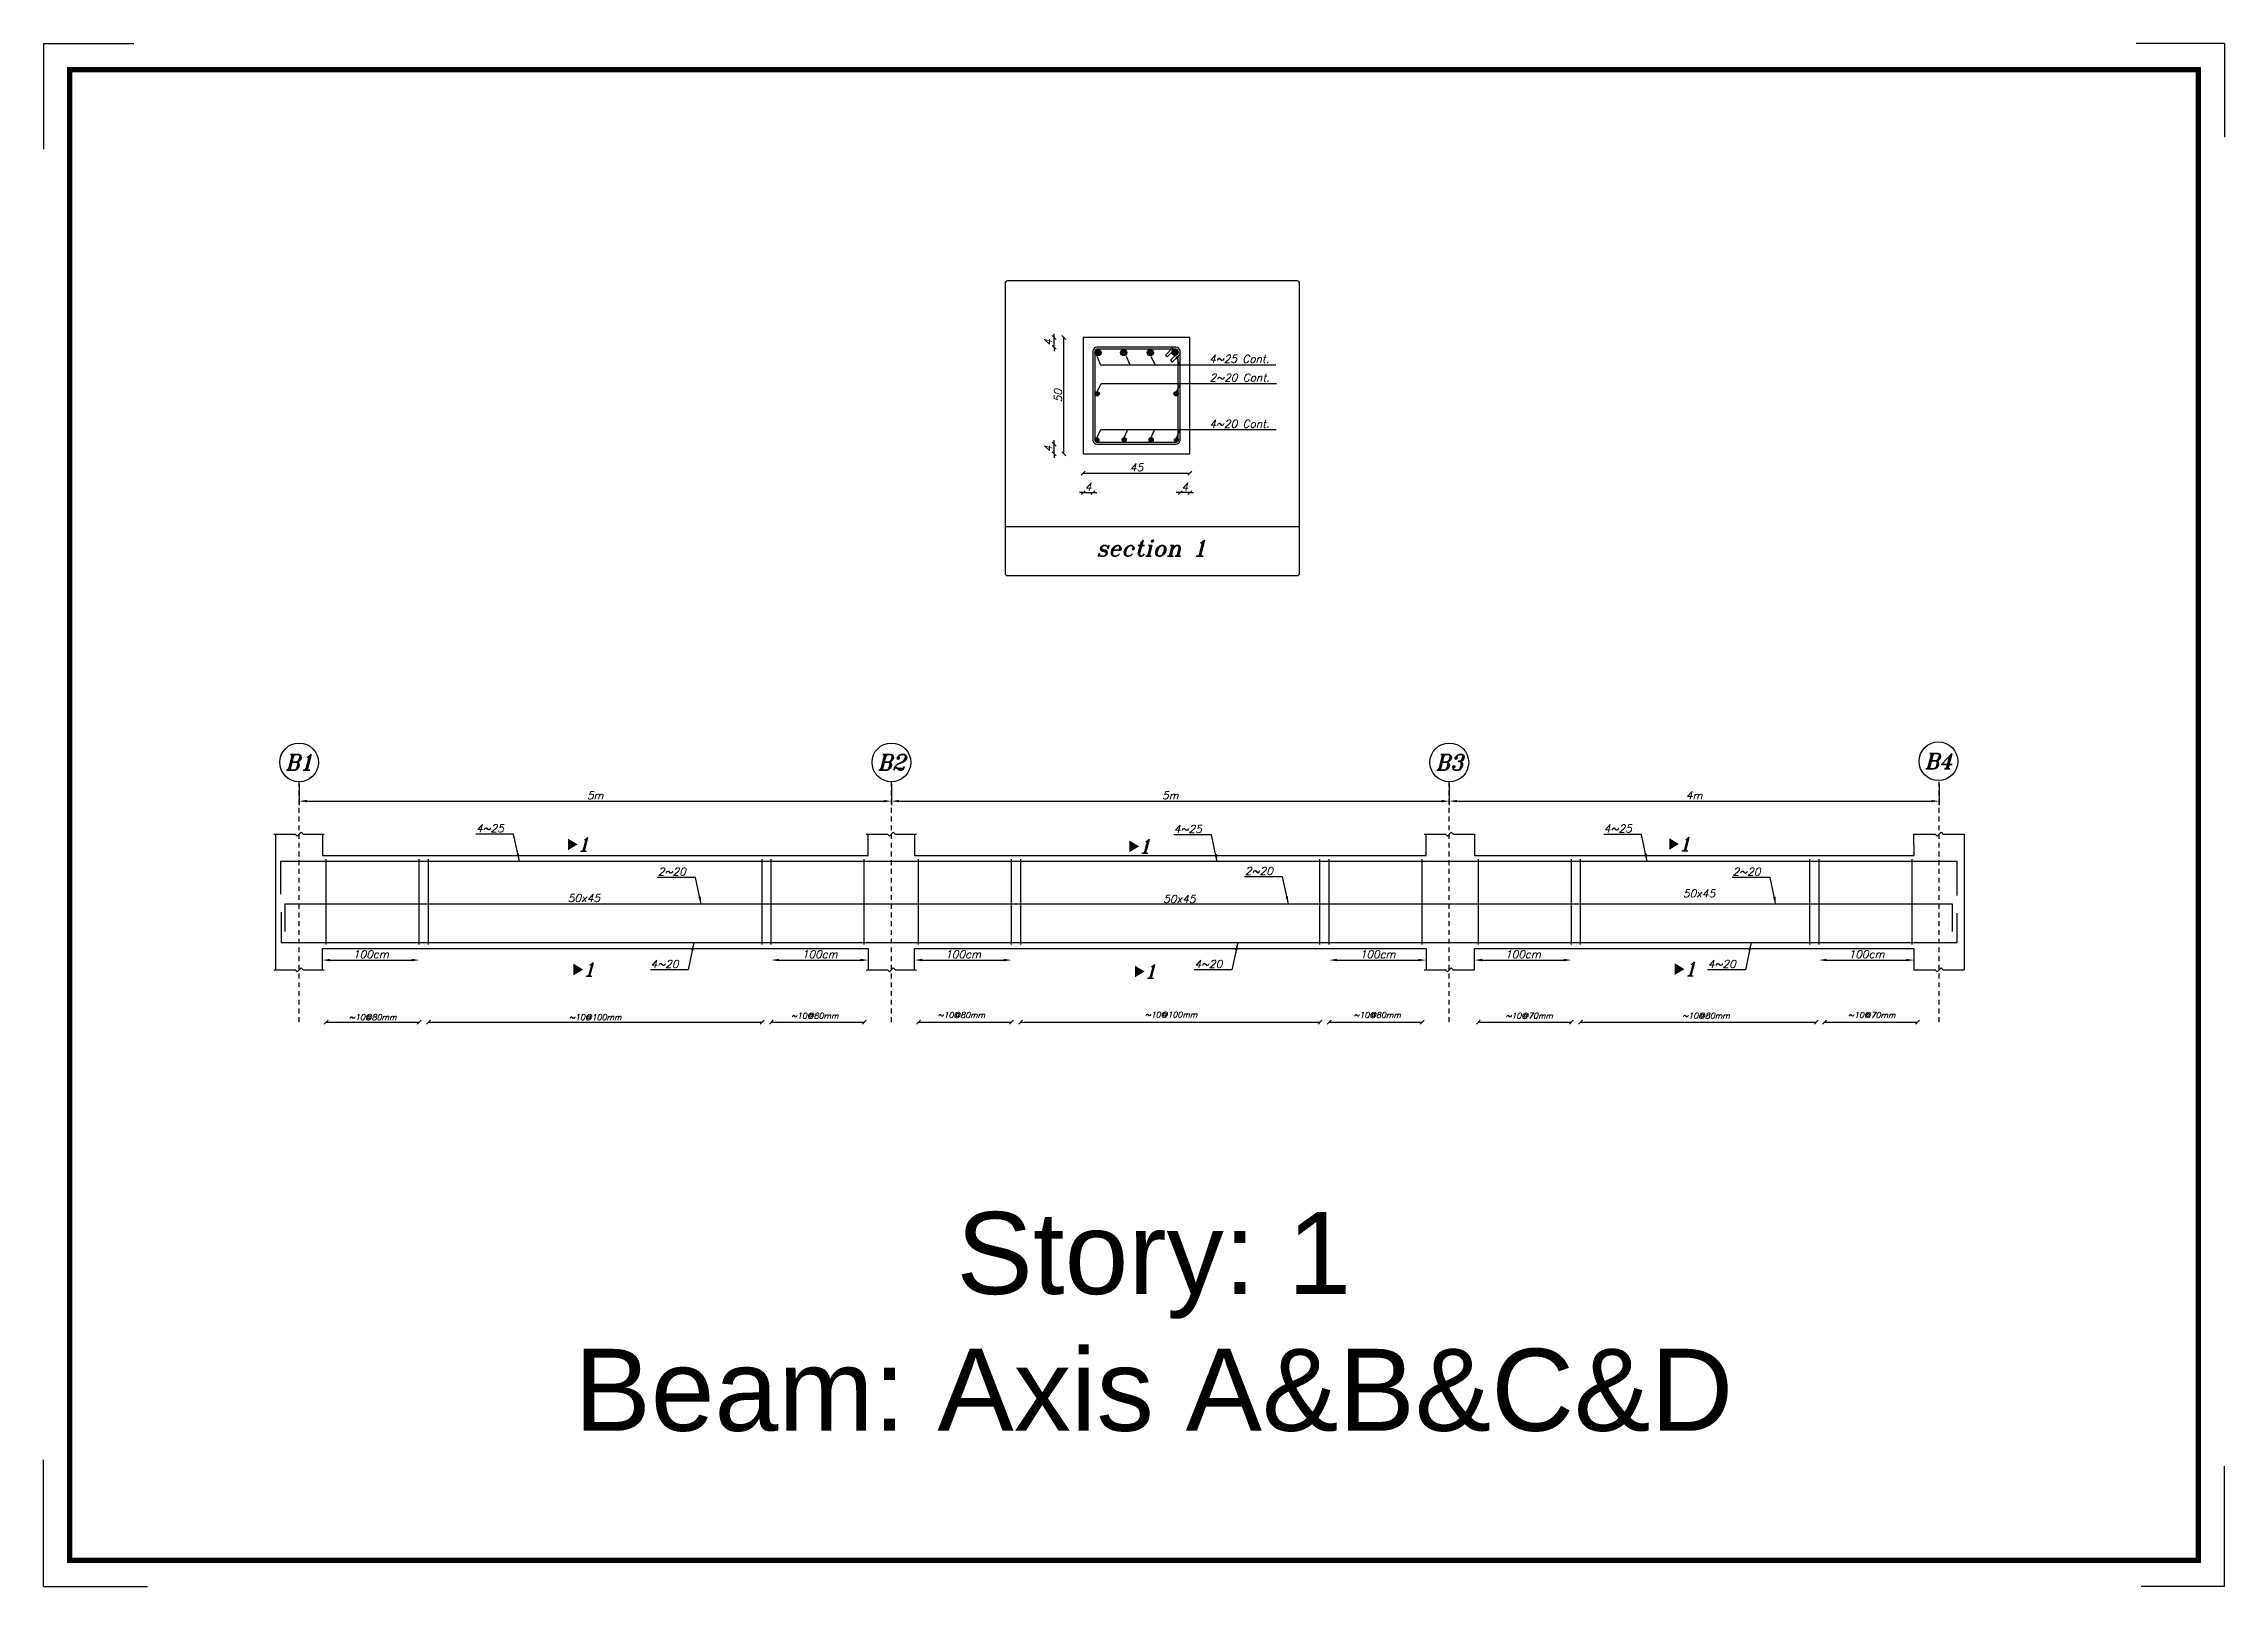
# Model space of a CAD drawing. Header units: inches. Extents: x -1152 to 1352, y 183 to 608.
# Drawn here: x 451.4 to 507.7, y 283.4 to 323.2 of the extents above; entities that cross this region are included whole.
import ezdxf
from ezdxf.enums import TextEntityAlignment as Align

# ---------------------------------------------------------------- set-up
doc = ezdxf.new("R2010")
doc.units = ezdxf.units.IN
doc.header["$MEASUREMENT"] = 0
doc.linetypes.add('HIDDEN2', pattern=[0.1875, 0.125, -0.0625])
doc.layers.add('Layer4', color=252, linetype='Continuous', lineweight=25)
doc.layers.add('SAZE_DRAWINGS', color=7, linetype='Continuous')
doc.styles.add('SAZE_STYLE', font='romancp.shx', dxfattribs={"oblique": 15})
doc.styles.add('SAZE_STYLE1', font='romant.shx', dxfattribs={"oblique": 15})
doc.styles.get("Standard").update_dxf_attribs({"font": 'arial.ttf'})
doc.dimstyles.new('SAZE_DIM_STYLE', dxfattribs={"dimtxt": 0.2, "dimasz": 0.2, "dimexe": 0.1, "dimexo": 0.05, "dimgap": 0.05, "dimtad": 0, "dimzin": 0, "dimdsep": 46, "dimtxsty": 'SAZE_STYLE', "dimcen": 0.09, "dimclrd": 2, "dimclre": 2, "dimclrt": 3, "dimadec": 0, "dimazin": 0, "dimtfac": 1, "dimtdec": 4, "dimtix": 1, "dimtmove": 1, "dimatfit": 3, "dimfxl": 1, "dimtolj": 1, "dimtzin": 0, "dimarcsym": 0})

# ---------------------------------------------------------------- blocks, each defined once
blk = doc.blocks.new('*D256')
at = {"layer": 'DEFPOINTS', "color": 0, "transparency": 16777216}
for p in [(457.988, 304.18), (473.274, 304.18), (473.274, 303.68)]:
    blk.add_point(p, dxfattribs=at)
at = {"layer": 'SAZE_DRAWINGS', "color": 2, "lineweight": -2, "transparency": 16777216}
for p, q in [((457.988, 304.13), (457.988, 303.58)), ((473.274, 304.13), (473.274, 303.58)), ((458.188, 303.68), (473.074, 303.68))]:
    blk.add_line(p, q, dxfattribs=at)
at = {"layer": 'SAZE_DRAWINGS', "color": 2, "transparency": 16777216}
for points in [[(458.188, 303.713), (458.188, 303.647), (457.988, 303.68)], [(473.074, 303.713), (473.074, 303.647), (473.274, 303.68)]]:
    blk.add_solid(points, dxfattribs=at)
at = {"layer": 'SAZE_DRAWINGS', "color": 3, "transparency": 16777216, "insert": (465.631, 303.83), "char_height": 0.2, "attachment_point": 5, "style": 'SAZE_STYLE'}
blk.add_mtext('\\A1;5m', dxfattribs=at)
blk = doc.blocks.new('*D257')
at = {"layer": 'DEFPOINTS', "color": 0, "transparency": 16777216}
for p in [(473.274, 304.18), (487.674, 304.18), (487.674, 303.68)]:
    blk.add_point(p, dxfattribs=at)
at = {"layer": 'SAZE_DRAWINGS', "color": 2, "lineweight": -2, "transparency": 16777216}
for p, q in [((473.274, 304.13), (473.274, 303.58)), ((487.674, 304.13), (487.674, 303.58)), ((473.474, 303.68), (487.474, 303.68))]:
    blk.add_line(p, q, dxfattribs=at)
at = {"layer": 'SAZE_DRAWINGS', "color": 2, "transparency": 16777216}
for points in [[(473.474, 303.713), (473.474, 303.647), (473.274, 303.68)], [(487.474, 303.713), (487.474, 303.647), (487.674, 303.68)]]:
    blk.add_solid(points, dxfattribs=at)
at = {"layer": 'SAZE_DRAWINGS', "color": 3, "transparency": 16777216, "insert": (480.474, 303.83), "char_height": 0.2, "attachment_point": 5, "style": 'SAZE_STYLE'}
blk.add_mtext('\\A1;5m', dxfattribs=at)
blk = doc.blocks.new('*D258')
at = {"layer": 'DEFPOINTS', "color": 0, "transparency": 16777216}
for p in [(458.588, 299.58), (461.088, 299.58), (461.088, 299.58)]:
    blk.add_point(p, dxfattribs=at)
at = {"layer": 'SAZE_DRAWINGS', "color": 2, "lineweight": -2, "transparency": 16777216}
blk.add_line((458.788, 299.58), (460.888, 299.58), dxfattribs=at)
at = {"layer": 'SAZE_DRAWINGS', "color": 2, "transparency": 16777216}
for points in [[(458.788, 299.613), (458.788, 299.547), (458.588, 299.58)], [(460.888, 299.613), (460.888, 299.547), (461.088, 299.58)]]:
    blk.add_solid(points, dxfattribs=at)
at = {"layer": 'SAZE_DRAWINGS', "color": 3, "transparency": 16777216, "insert": (459.838, 299.73), "char_height": 0.2, "attachment_point": 5, "style": 'SAZE_STYLE'}
blk.add_mtext('\\A1;100cm', dxfattribs=at)
blk = doc.blocks.new('*D259')
at = {"layer": 'DEFPOINTS', "color": 0, "transparency": 16777216}
for p in [(470.174, 299.58), (472.674, 299.58), (472.674, 299.58)]:
    blk.add_point(p, dxfattribs=at)
at = {"layer": 'SAZE_DRAWINGS', "color": 2, "lineweight": -2, "transparency": 16777216}
blk.add_line((470.374, 299.58), (472.474, 299.58), dxfattribs=at)
at = {"layer": 'SAZE_DRAWINGS', "color": 2, "transparency": 16777216}
for points in [[(470.374, 299.613), (470.374, 299.547), (470.174, 299.58)], [(472.474, 299.613), (472.474, 299.547), (472.674, 299.58)]]:
    blk.add_solid(points, dxfattribs=at)
at = {"layer": 'SAZE_DRAWINGS', "color": 3, "transparency": 16777216, "insert": (471.424, 299.73), "char_height": 0.2, "attachment_point": 5, "style": 'SAZE_STYLE'}
blk.add_mtext('\\A1;100cm', dxfattribs=at)
blk = doc.blocks.new('*D260')
at = {"layer": 'DEFPOINTS', "color": 0, "transparency": 16777216}
for p in [(473.874, 299.58), (476.374, 299.58), (476.374, 299.58)]:
    blk.add_point(p, dxfattribs=at)
at = {"layer": 'SAZE_DRAWINGS', "color": 2, "lineweight": -2, "transparency": 16777216}
blk.add_line((474.074, 299.58), (476.174, 299.58), dxfattribs=at)
at = {"layer": 'SAZE_DRAWINGS', "color": 2, "transparency": 16777216}
for points in [[(474.074, 299.613), (474.074, 299.547), (473.874, 299.58)], [(476.174, 299.613), (476.174, 299.547), (476.374, 299.58)]]:
    blk.add_solid(points, dxfattribs=at)
at = {"layer": 'SAZE_DRAWINGS', "color": 3, "transparency": 16777216, "insert": (475.124, 299.73), "char_height": 0.2, "attachment_point": 5, "style": 'SAZE_STYLE'}
blk.add_mtext('\\A1;100cm', dxfattribs=at)
blk = doc.blocks.new('*D261')
at = {"layer": 'DEFPOINTS', "color": 0, "transparency": 16777216}
for p in [(484.574, 299.58), (487.074, 299.58), (487.074, 299.58)]:
    blk.add_point(p, dxfattribs=at)
at = {"layer": 'SAZE_DRAWINGS', "color": 2, "lineweight": -2, "transparency": 16777216}
blk.add_line((484.774, 299.58), (486.874, 299.58), dxfattribs=at)
at = {"layer": 'SAZE_DRAWINGS', "color": 2, "transparency": 16777216}
for points in [[(484.774, 299.613), (484.774, 299.547), (484.574, 299.58)], [(486.874, 299.613), (486.874, 299.547), (487.074, 299.58)]]:
    blk.add_solid(points, dxfattribs=at)
at = {"layer": 'SAZE_DRAWINGS', "color": 3, "transparency": 16777216, "insert": (485.824, 299.73), "char_height": 0.2, "attachment_point": 5, "style": 'SAZE_STYLE'}
blk.add_mtext('\\A1;100cm', dxfattribs=at)
blk = doc.blocks.new('*D262')
at = {"layer": 'DEFPOINTS', "color": 0, "transparency": 16777216}
for p in [(487.674, 304.18), (500.316, 304.18), (500.316, 303.68)]:
    blk.add_point(p, dxfattribs=at)
at = {"layer": 'SAZE_DRAWINGS', "color": 2, "lineweight": -2, "transparency": 16777216}
for p, q in [((487.674, 304.13), (487.674, 303.58)), ((500.316, 304.13), (500.316, 303.58)), ((487.874, 303.68), (500.116, 303.68))]:
    blk.add_line(p, q, dxfattribs=at)
at = {"layer": 'SAZE_DRAWINGS', "color": 2, "transparency": 16777216}
for points in [[(487.874, 303.713), (487.874, 303.647), (487.674, 303.68)], [(500.116, 303.713), (500.116, 303.647), (500.316, 303.68)]]:
    blk.add_solid(points, dxfattribs=at)
at = {"layer": 'SAZE_DRAWINGS', "color": 3, "transparency": 16777216, "insert": (493.995, 303.83), "char_height": 0.2, "attachment_point": 5, "style": 'SAZE_STYLE'}
blk.add_mtext('\\A1;4m', dxfattribs=at)
blk = doc.blocks.new('*D263')
at = {"layer": 'DEFPOINTS', "color": 0, "transparency": 16777216}
for p in [(488.324, 299.58), (490.824, 299.58), (490.824, 299.58)]:
    blk.add_point(p, dxfattribs=at)
at = {"layer": 'SAZE_DRAWINGS', "color": 2, "lineweight": -2, "transparency": 16777216}
blk.add_line((488.524, 299.58), (490.624, 299.58), dxfattribs=at)
at = {"layer": 'SAZE_DRAWINGS', "color": 2, "transparency": 16777216}
for points in [[(488.524, 299.613), (488.524, 299.547), (488.324, 299.58)], [(490.624, 299.613), (490.624, 299.547), (490.824, 299.58)]]:
    blk.add_solid(points, dxfattribs=at)
at = {"layer": 'SAZE_DRAWINGS', "color": 3, "transparency": 16777216, "insert": (489.574, 299.73), "char_height": 0.2, "attachment_point": 5, "style": 'SAZE_STYLE'}
blk.add_mtext('\\A1;100cm', dxfattribs=at)
blk = doc.blocks.new('*D264')
at = {"layer": 'DEFPOINTS', "color": 0, "transparency": 16777216}
for p in [(497.216, 299.58), (499.666, 299.58), (499.666, 299.58)]:
    blk.add_point(p, dxfattribs=at)
at = {"layer": 'SAZE_DRAWINGS', "color": 2, "lineweight": -2, "transparency": 16777216}
blk.add_line((497.416, 299.58), (499.466, 299.58), dxfattribs=at)
at = {"layer": 'SAZE_DRAWINGS', "color": 2, "transparency": 16777216}
for points in [[(497.416, 299.613), (497.416, 299.547), (497.216, 299.58)], [(499.466, 299.613), (499.466, 299.547), (499.666, 299.58)]]:
    blk.add_solid(points, dxfattribs=at)
at = {"layer": 'SAZE_DRAWINGS', "color": 3, "transparency": 16777216, "insert": (498.441, 299.73), "char_height": 0.2, "attachment_point": 5, "style": 'SAZE_STYLE'}
blk.add_mtext('\\A1;100cm', dxfattribs=at)
blk = doc.blocks.new('_Oblique')
at = {"color": 0, "linetype": 'ByBlock', "lineweight": -2}
blk.add_line((-0.5, -0.5), (0.5, 0.5), dxfattribs=at)
blk = doc.blocks.new('*D292')
at = {"layer": 'DEFPOINTS', "color": 0, "transparency": 16777216}
for p in [(478.225, 311.64), (478.475, 311.64), (478.475, 311.64)]:
    blk.add_point(p, dxfattribs=at)
at = {"layer": 'SAZE_DRAWINGS', "color": 2, "lineweight": -2, "transparency": 16777216}
for p, q in [((478.225, 311.64), (478.125, 311.64)), ((478.225, 311.64), (478.475, 311.64)), ((478.475, 311.64), (478.575, 311.64))]:
    blk.add_line(p, q, dxfattribs=at)
at = {"layer": 'SAZE_DRAWINGS', "color": 2, "lineweight": -2, "transparency": 16777216, "xscale": 0.1, "yscale": 0.1, "zscale": 0.1}
blk.add_blockref('_Oblique', (478.225, 311.64), dxfattribs=at)
at = {"layer": 'SAZE_DRAWINGS', "color": 2, "lineweight": -2, "transparency": 16777216, "xscale": 0.1, "yscale": 0.1, "zscale": 0.1, "rotation": 180}
blk.add_blockref('_Oblique', (478.475, 311.64), dxfattribs=at)
at = {"layer": 'SAZE_DRAWINGS', "color": 3, "transparency": 16777216, "insert": (478.35, 311.79), "char_height": 0.2, "attachment_point": 5, "style": 'SAZE_STYLE'}
blk.add_mtext('\\A1;4', dxfattribs=at)
blk = doc.blocks.new('*D293')
at = {"layer": 'DEFPOINTS', "color": 0, "transparency": 16777216}
for p in [(478.225, 312.14), (480.975, 312.14), (480.975, 312.14)]:
    blk.add_point(p, dxfattribs=at)
at = {"layer": 'SAZE_DRAWINGS', "color": 2, "lineweight": -2, "transparency": 16777216}
blk.add_line((478.225, 312.14), (480.975, 312.14), dxfattribs=at)
at = {"layer": 'SAZE_DRAWINGS', "color": 2, "lineweight": -2, "transparency": 16777216, "xscale": 0.1, "yscale": 0.1, "zscale": 0.1, "rotation": 180}
blk.add_blockref('_Oblique', (478.225, 312.14), dxfattribs=at)
at = {"layer": 'SAZE_DRAWINGS', "color": 2, "lineweight": -2, "transparency": 16777216, "xscale": 0.1, "yscale": 0.1, "zscale": 0.1}
blk.add_blockref('_Oblique', (480.975, 312.14), dxfattribs=at)
at = {"layer": 'SAZE_DRAWINGS', "color": 3, "transparency": 16777216, "insert": (479.6, 312.29), "char_height": 0.2, "attachment_point": 5, "style": 'SAZE_STYLE'}
blk.add_mtext('\\A1;45', dxfattribs=at)
blk = doc.blocks.new('*D294')
at = {"layer": 'DEFPOINTS', "color": 0, "transparency": 16777216}
for p in [(480.725, 311.64), (480.725, 311.64), (480.975, 311.64)]:
    blk.add_point(p, dxfattribs=at)
at = {"layer": 'SAZE_DRAWINGS', "color": 2, "lineweight": -2, "transparency": 16777216}
for p, q in [((480.725, 311.64), (480.625, 311.64)), ((480.975, 311.64), (480.725, 311.64)), ((480.975, 311.64), (481.075, 311.64))]:
    blk.add_line(p, q, dxfattribs=at)
at = {"layer": 'SAZE_DRAWINGS', "color": 2, "lineweight": -2, "transparency": 16777216, "xscale": 0.1, "yscale": 0.1, "zscale": 0.1}
blk.add_blockref('_Oblique', (480.725, 311.64), dxfattribs=at)
at = {"layer": 'SAZE_DRAWINGS', "color": 2, "lineweight": -2, "transparency": 16777216, "xscale": 0.1, "yscale": 0.1, "zscale": 0.1, "rotation": 180}
blk.add_blockref('_Oblique', (480.975, 311.64), dxfattribs=at)
at = {"layer": 'SAZE_DRAWINGS', "color": 3, "transparency": 16777216, "insert": (480.85, 311.79), "char_height": 0.2, "attachment_point": 5, "style": 'SAZE_STYLE'}
blk.add_mtext('\\A1;4', dxfattribs=at)
blk = doc.blocks.new('*D295')
at = {"layer": 'DEFPOINTS', "color": 0, "transparency": 16777216}
for p in [(477.475, 312.89), (477.475, 312.89), (477.475, 312.64)]:
    blk.add_point(p, dxfattribs=at)
at = {"layer": 'SAZE_DRAWINGS', "color": 2, "lineweight": -2, "transparency": 16777216}
for p, q in [((477.475, 312.89), (477.475, 312.99)), ((477.475, 312.64), (477.475, 312.89)), ((477.475, 312.64), (477.475, 312.54))]:
    blk.add_line(p, q, dxfattribs=at)
at = {"layer": 'SAZE_DRAWINGS', "color": 2, "lineweight": -2, "transparency": 16777216, "xscale": 0.1, "yscale": 0.1, "zscale": 0.1}
for p, rotation in [((477.475, 312.89), 270), ((477.475, 312.64), 90)]:
    blk.add_blockref('_Oblique', p, dxfattribs=dict(at, rotation=rotation))
at = {"layer": 'SAZE_DRAWINGS', "color": 3, "transparency": 16777216, "insert": (477.325, 312.765), "char_height": 0.2, "attachment_point": 5, "rotation": 90, "style": 'SAZE_STYLE'}
blk.add_mtext('\\A1;4', dxfattribs=at)
blk = doc.blocks.new('*D296')
at = {"layer": 'DEFPOINTS', "color": 0, "transparency": 16777216}
for p in [(477.725, 315.64), (477.725, 315.64), (477.725, 312.64)]:
    blk.add_point(p, dxfattribs=at)
at = {"layer": 'SAZE_DRAWINGS', "color": 2, "lineweight": -2, "transparency": 16777216}
blk.add_line((477.725, 312.64), (477.725, 315.64), dxfattribs=at)
at = {"layer": 'SAZE_DRAWINGS', "color": 2, "lineweight": -2, "transparency": 16777216, "xscale": 0.1, "yscale": 0.1, "zscale": 0.1}
for p, rotation in [((477.725, 315.64), 90), ((477.725, 312.64), 270)]:
    blk.add_blockref('_Oblique', p, dxfattribs=dict(at, rotation=rotation))
at = {"layer": 'SAZE_DRAWINGS', "color": 3, "transparency": 16777216, "insert": (477.575, 314.14), "char_height": 0.2, "attachment_point": 5, "rotation": 90, "style": 'SAZE_STYLE'}
blk.add_mtext('\\A1;50', dxfattribs=at)
blk = doc.blocks.new('*D297')
at = {"layer": 'DEFPOINTS', "color": 0, "transparency": 16777216}
for p in [(477.475, 315.64), (477.475, 315.64), (477.475, 315.39)]:
    blk.add_point(p, dxfattribs=at)
at = {"layer": 'SAZE_DRAWINGS', "color": 2, "lineweight": -2, "transparency": 16777216}
for p, q in [((477.475, 315.64), (477.475, 315.74)), ((477.475, 315.39), (477.475, 315.64)), ((477.475, 315.39), (477.475, 315.29))]:
    blk.add_line(p, q, dxfattribs=at)
at = {"layer": 'SAZE_DRAWINGS', "color": 2, "lineweight": -2, "transparency": 16777216, "xscale": 0.1, "yscale": 0.1, "zscale": 0.1}
for p, rotation in [((477.475, 315.64), 270), ((477.475, 315.39), 90)]:
    blk.add_blockref('_Oblique', p, dxfattribs=dict(at, rotation=rotation))
at = {"layer": 'SAZE_DRAWINGS', "color": 3, "transparency": 16777216, "insert": (477.325, 315.515), "char_height": 0.2, "attachment_point": 5, "rotation": 90, "style": 'SAZE_STYLE'}
blk.add_mtext('\\A1;4', dxfattribs=at)
blk = doc.blocks.new('SAZE-CIR-COL')
at = {"layer": 'SAZE_DRAWINGS'}
h = blk.add_hatch(color=0, dxfattribs=at)
h.dxf.hatch_style = 1
h.paths.add_polyline_path([(0.5, 0, 1), (-0.5, 0, 1)])
at = {"layer": 'SAZE_DRAWINGS', "color": 0}
blk.add_circle((0, 0), 0.5, dxfattribs=at)

msp = doc.modelspace()

# ---------------------------------------------------------------- linework, layer by layer
at = {"color": 3}
msp.add_line((500.9663, 302.83014), (500.9663, 299.33014), dxfattribs=at)
at = {"color": 6}
for p, q in [((500.77639, 302.13014), (500.77639, 301.24571)), ((457.62206, 301.03502), (457.62206, 300.31699)), ((500.65572, 301.03502), (500.65572, 300.31699)), ((500.78133, 300.03014), (500.78133, 300.787))]:
    msp.add_line(p, q, dxfattribs=at)
at = {"layer": 'Layer4'}
for p, q in [((451.39262, 323.224), (451.39262, 320.50326)), ((451.39262, 323.224), (453.72531, 323.224)), ((507.67899, 323.224), (505.40341, 323.224)), ((507.67899, 323.224), (507.67899, 320.81347)), ((451.39262, 283.4215), (451.39262, 286.68833)), ((507.67899, 283.4215), (507.67899, 286.52266)), ((507.67899, 283.4215), (507.67899, 284.76166)), ((451.39262, 283.4215), (454.07297, 283.4215)), ((507.67899, 283.4215), (505.5282, 283.4215))]:
    msp.add_line(p, q, dxfattribs=at)
at = {"layer": 'Layer4', "const_width": 0.13402}
msp.add_lwpolyline([(452.0627, 322.55393), (507.00891, 322.55393), (507.00891, 284.09158), (452.0627, 284.09158)], close=True, dxfattribs=at)
at = {"layer": 'SAZE_DRAWINGS', "color": 8}
msp.add_line((476.20788, 310.76694), (483.81011, 310.76694), dxfattribs=at)
msp.add_lwpolyline([(476.27123, 309.49945), (483.74676, 309.49945, 0.41421356), (483.81011, 309.5628), (483.81011, 317.03833, 0.41421356), (483.74676, 317.10168), (476.27123, 317.10168, 0.41421356), (476.20788, 317.03833), (476.20788, 309.5628, 0.41421356)], format="xyb", close=True, dxfattribs=at)
at = {"layer": 'SAZE_DRAWINGS', "color": 3}
msp.add_lwpolyline([(478.2246, 312.64011), (480.9746, 312.64011), (480.9746, 315.64011), (478.2246, 315.64011)], close=True, dxfattribs=at)
at = {"layer": 'SAZE_DRAWINGS', "color": 4}
msp.add_lwpolyline([(478.5796, 312.89011), (480.6196, 312.89011, 0.41421356), (480.7246, 312.99511), (480.7246, 315.28511, 0.41421356), (480.6196, 315.39011), (478.5796, 315.39011, 0.41421356), (478.4746, 315.28511), (478.4746, 312.99511, 0.41421356)], format="xyb", close=True, dxfattribs=at)
for points, format in [([(480.6746, 315.26011), (480.6746, 315.28511, 0.41421356), (480.6196, 315.34011), (478.5796, 315.34011, 0.41421356), (478.5246, 315.28511), (478.5246, 312.99511, 0.41421356), (478.5796, 312.94011), (480.6196, 312.94011, 0.41421356), (480.6746, 312.99511), (480.6746, 315.16011)], "xyb"), ([(464.92555, 302.56423, 0.3, 0, 0), (465.17555, 302.56423, 0, 0, 0)], "xyseb"), ([(479.41705, 302.5138, 0.3, 0, 0), (479.66705, 302.5138, 0, 0, 0)], "xyseb"), ([(493.35115, 302.57506, 0.3, 0, 0), (493.60115, 302.57506, 0, 0, 0)], "xyseb"), ([(465.06848, 299.33611, 0.3, 0, 0), (465.31848, 299.33611, 0, 0, 0)], "xyseb"), ([(493.49408, 299.34694, 0.3, 0, 0), (493.74408, 299.34694, 0, 0, 0)], "xyseb"), ([(479.55998, 299.28568, 0.3, 0, 0), (479.80998, 299.28568, 0, 0, 0)], "xyseb")]:
    msp.add_lwpolyline(points, format=format, dxfattribs=at)
for points in [[(480.5946, 315.34011), (480.3946, 315.14011), (480.3446, 315.19011), (480.5446, 315.39011)], [(480.6746, 315.26011), (480.4746, 315.06011), (480.5246, 315.01011), (480.7246, 315.21011)]]:
    msp.add_lwpolyline(points, dxfattribs=at)
at = {"layer": 'SAZE_DRAWINGS', "color": 2, "linetype": 'HIDDEN2'}
for points in [[(457.98751, 297.98014), (457.98751, 304.18014)], [(473.27403, 297.98014), (473.27403, 304.18014)], [(487.67403, 297.98014), (487.67403, 304.18014)], [(500.3163, 297.98014), (500.3163, 304.18014)]]:
    msp.add_lwpolyline(points, dxfattribs=at)
at = {"layer": 'SAZE_DRAWINGS', "color": 8}
for points in [[(457.33751, 302.83014), (457.88751, 302.83014), (457.93751, 302.78014), (458.03751, 302.88014), (458.08751, 302.83014), (458.63751, 302.83014)], [(472.62403, 302.83014), (473.17403, 302.83014), (473.22403, 302.78014), (473.32403, 302.88014), (473.37403, 302.83014), (473.92403, 302.83014)], [(487.02403, 302.83014), (487.57403, 302.83014), (487.62403, 302.78014), (487.72403, 302.88014), (487.77403, 302.83014), (488.32403, 302.83014)], [(499.6663, 302.83014), (500.2163, 302.83014), (500.2663, 302.78014), (500.3663, 302.88014), (500.4163, 302.83014), (500.9663, 302.83014)], [(457.33751, 299.33014), (457.88751, 299.33014), (457.93751, 299.28014), (458.03751, 299.38014), (458.08751, 299.33014), (458.63751, 299.33014)], [(472.62403, 299.33014), (473.17403, 299.33014), (473.22403, 299.28014), (473.32403, 299.38014), (473.37403, 299.33014), (473.92403, 299.33014)], [(487.02403, 299.33014), (487.57403, 299.33014), (487.62403, 299.28014), (487.72403, 299.38014), (487.77403, 299.33014), (488.32403, 299.33014)], [(499.6663, 299.33014), (500.2163, 299.33014), (500.2663, 299.28014), (500.3663, 299.38014), (500.4163, 299.33014), (500.9663, 299.33014)]]:
    msp.add_lwpolyline(points, dxfattribs=at)
at = {"layer": 'SAZE_DRAWINGS', "color": 3, "linetype": 'Continuous'}
for points in [[(457.38751, 299.33014), (457.38751, 302.83014)], [(458.58751, 302.83014), (458.58751, 302.28014), (472.67403, 302.28014), (472.67403, 302.83014)], [(473.87403, 302.83014), (473.87403, 302.28014), (487.07403, 302.28014), (487.07403, 302.83014)], [(488.32403, 302.83014), (488.32403, 302.28014), (499.67255, 302.28014), (499.6663, 302.83014)], [(458.58751, 299.33014), (458.58751, 299.88014), (472.67403, 299.88014), (472.67403, 299.33014)], [(473.87403, 299.33014), (473.87403, 299.88014), (487.07403, 299.88014), (487.07403, 299.33014)], [(488.32403, 299.33014), (488.32403, 299.88014), (499.66587, 299.88014), (499.6663, 299.33014)]]:
    msp.add_lwpolyline(points, dxfattribs=at)
at = {"layer": 'SAZE_DRAWINGS', "color": 6, "linetype": 'Continuous'}
for points in [[(457.51751, 301.27729), (457.51751, 302.13014), (500.77639, 302.13014)], [(457.52551, 300.81265), (457.52551, 300.03014), (500.78133, 300.03014)], [(457.62206, 301.03502), (500.65572, 301.03502)]]:
    msp.add_lwpolyline(points, dxfattribs=at)
at = {"layer": 'SAZE_DRAWINGS', "color": 4, "linetype": 'Continuous'}
for points in [[(458.68751, 299.98014), (458.68751, 302.18014)], [(461.08751, 299.98014), (461.08751, 302.18014)], [(461.32551, 299.98014), (461.32551, 302.18014)], [(469.93603, 299.98014), (469.93603, 302.18014)], [(470.17403, 299.98014), (470.17403, 302.18014)], [(472.57403, 299.98014), (472.57403, 302.18014)], [(473.97403, 299.98014), (473.97403, 302.18014)], [(476.37403, 299.98014), (476.37403, 302.18014)], [(476.61203, 299.98014), (476.61203, 302.18014)], [(484.33603, 299.98014), (484.33603, 302.18014)], [(484.57403, 299.98014), (484.57403, 302.18014)], [(486.97403, 299.98014), (486.97403, 302.18014)], [(488.42403, 299.98014), (488.42403, 302.18014)], [(490.82403, 299.98014), (490.82403, 302.18014)], [(491.06203, 299.98014), (491.06203, 302.18014)], [(496.9783, 299.98014), (496.9783, 302.18014)], [(497.2163, 299.98014), (497.2163, 302.18014)], [(499.6163, 299.98014), (499.6163, 302.18014)]]:
    msp.add_lwpolyline(points, dxfattribs=at)
at = {"layer": 'SAZE_DRAWINGS', "color": 1}
for points in [[(458.63751, 297.93014), (458.73751, 298.03014)], [(458.68751, 297.98014), (461.08751, 297.98014)], [(461.03751, 297.93014), (461.13751, 298.03014)], [(461.27551, 297.93014), (461.37551, 298.03014)], [(461.32551, 297.98014), (469.93603, 297.98014)], [(469.88603, 297.93014), (469.98603, 298.03014)], [(470.12403, 297.93014), (470.22403, 298.03014)], [(470.17403, 297.98014), (472.57403, 297.98014)], [(472.52403, 297.93014), (472.62403, 298.03014)], [(473.92403, 297.93014), (474.02403, 298.03014)], [(473.97403, 297.98014), (476.37403, 297.98014)], [(476.32403, 297.93014), (476.42403, 298.03014)], [(476.56203, 297.93014), (476.66203, 298.03014)], [(476.61203, 297.98014), (484.33603, 297.98014)], [(484.28603, 297.93014), (484.38603, 298.03014)], [(484.52403, 297.93014), (484.62403, 298.03014)], [(484.57403, 297.98014), (486.97403, 297.98014)], [(486.92403, 297.93014), (487.02403, 298.03014)], [(488.37403, 297.93014), (488.47403, 298.03014)], [(488.42403, 297.98014), (490.82403, 297.98014)], [(490.77403, 297.93014), (490.87403, 298.03014)], [(491.01203, 297.93014), (491.11203, 298.03014)], [(491.06203, 297.98014), (497.14665, 297.98014)], [(497.09665, 297.93014), (497.19665, 298.03014)], [(497.30977, 297.93014), (497.40977, 298.03014)], [(497.35977, 297.98014), (499.75977, 297.98014)], [(499.70977, 297.93014), (499.80977, 298.03014)]]:
    msp.add_lwpolyline(points, dxfattribs=at)
at = {"layer": 'SAZE_DRAWINGS', "color": 2}
for centre in [(457.98751, 304.68014), (473.27403, 304.68014), (487.67403, 304.68014), (500.29892, 304.70969)]:
    msp.add_ellipse(centre, major_axis=(0.5, 0), ratio=1, dxfattribs=at)

# ---------------------------------------------------------------- block references
at = {"layer": 'SAZE_DRAWINGS', "color": 6}
for p, xscale, yscale, zscale in [((478.60631, 315.25502), 0.1584, 0.1584, 0.1584), ((479.26988, 315.25421), 0.1584, 0.1584, 0.1584), ((479.95801, 315.25421), 0.1584, 0.1584, 0.1584), ((480.59486, 315.26035), 0.1584, 0.1584, 0.1584), ((478.58186, 314.19062), 0.11, 0.11, 0.11), ((480.62186, 314.19062), 0.11, 0.11, 0.11), ((478.58037, 312.99584), 0.1, 0.1, 0.1), ((479.28258, 313.00509), 0.11, 0.11, 0.11), ((479.97595, 313.00201), 0.11, 0.11, 0.11), ((480.63037, 312.99584), 0.1, 0.1, 0.1)]:
    msp.add_blockref('SAZE-CIR-COL', p, dxfattribs=dict(at, xscale=xscale, yscale=yscale, zscale=zscale))

# ---------------------------------------------------------------- texts
at = {"color": 6, "insert": (451.52122, 293.08046), "char_height": 2.116983, "attachment_point": 1}
msp.add_mtext_dynamic_manual_height_columns('\\pxqc;Story: 1\\PBeam: Axis A&B&C&D', width=57.0507531, gutter_width=36.72032, heights=[0], dxfattribs=at)
at = {"layer": 'SAZE_DRAWINGS', "color": 2, "style": 'SAZE_STYLE1', "oblique": 15}
for s, height, p in [('section 1', 0.411787, (479.98716, 310.20492)), ('50x45', 0.2, (465.33675, 301.17879)), ('50x45', 0.2, (480.7063, 301.15874)), ('50x45', 0.2, (494.11959, 301.29974))]:
    msp.add_text(s, height=height, dxfattribs=at).set_placement(p, align=Align.MIDDLE_CENTER)
at = {"layer": 'SAZE_DRAWINGS', "color": 3, "style": 'SAZE_STYLE1', "oblique": 15}
for s, p in [('B1', (457.98751, 304.68014)), ('B2', (473.27403, 304.68014)), ('B3', (487.67403, 304.68014)), ('B4', (500.29892, 304.70969))]:
    msp.add_text(s, height=0.4, dxfattribs=at).set_placement(p, align=Align.MIDDLE_CENTER)
at = {"layer": 'SAZE_DRAWINGS', "color": 2, "style": 'SAZE_STYLE1', "oblique": 15}
for p in [(465.17555, 302.56423), (479.66705, 302.5138), (493.60115, 302.57506), (465.31848, 299.33611), (479.80998, 299.28568), (493.74408, 299.34694)]:
    msp.add_text('1', height=0.35, dxfattribs=at).set_placement(p, align=Align.MIDDLE_LEFT)
at = {"layer": 'SAZE_DRAWINGS', "color": 3, "style": 'SAZE_STYLE', "oblique": 15}
for s, p in [('~10@80mm', (459.88751, 298.03014)), ('~10@100mm', (465.63077, 298.03014)), ('~10@80mm', (471.29675, 298.06895)), ('~10@80mm', (475.07806, 298.08803)), ('~10@100mm', (480.49099, 298.09621)), ('~10@80mm', (485.81087, 298.08803)), ('~10@70mm', (489.73563, 298.06902)), ('~10@80mm', (494.29838, 298.0701)), ('~10@70mm', (498.57778, 298.0881))]:
    msp.add_text(s, height=0.15, dxfattribs=at).set_placement(p, align=Align.CENTER)
at = {"layer": 'SAZE_DRAWINGS', "color": 3, "char_height": 0.2, "style": 'SAZE_STYLE'}
for s, insert, attachment_point in [('\\A1;4~25 Cont.', (481.4746, 314.99077), 7), ('\\A1;2~20 Cont.', (481.48477, 314.5085), 7), ('\\A1;4~20 Cont.', (481.48037, 313.31584), 7), ('\\A1;4~25', (463.27222, 302.88015), 9), ('\\A1;4~25', (481.28566, 302.86214), 9), ('\\A1;4~25', (492.38406, 302.87372), 9), ('\\A1;2~20', (467.96676, 301.76131), 9), ('\\A1;2~20', (483.12044, 301.7776), 9), ('\\A1;2~20', (495.70453, 301.76146), 9), ('\\A1;4~20', (467.77852, 299.38015), 9), ('\\A1;4~20', (481.81372, 299.38015), 9), ('\\A1;4~20', (495.06544, 299.38015), 9)]:
    msp.add_mtext(s, dxfattribs=dict(at, insert=insert, attachment_point=attachment_point))

# ---------------------------------------------------------------- dimensions: what is measured, and where the dimension line sits
at = {"layer": 'SAZE_DRAWINGS', "color": 2}
for base, p1, p2, text, override, picture, middle in [((477.4746, 315.64011), (477.4746, 315.39011), (477.4746, 315.64011), '4', {"dimtxt": 0.2, "dimasz": 0.1, "dimgap": 0.05, "dimtad": 1, "dimdec": 1, "dimlfac": 20, "dimrnd": 5, "dimzin": 8, "dimblk": 'Oblique', "dimse1": 1, "dimse2": 1, "dimclrd": 2, "dimclre": 2, "dimclrt": 3}, '*D297', (477.3246, 315.51511)), ((477.7246, 315.64011), (477.7246, 312.64011), (477.7246, 315.64011), '50', {"dimtxt": 0.2, "dimasz": 0.1, "dimgap": 0.05, "dimtad": 1, "dimdec": 1, "dimlfac": 20, "dimrnd": 0.5, "dimzin": 8, "dimblk": 'Oblique', "dimse1": 1, "dimse2": 1, "dimclrd": 2, "dimclre": 2, "dimclrt": 3}, '*D296', (477.5746, 314.14011)), ((477.4746, 312.89011), (477.4746, 312.64011), (477.4746, 312.89011), '4', {"dimtxt": 0.2, "dimasz": 0.1, "dimgap": 0.05, "dimtad": 1, "dimdec": 1, "dimlfac": 20, "dimrnd": 5, "dimzin": 8, "dimblk": 'Oblique', "dimse1": 1, "dimse2": 1, "dimclrd": 2, "dimclre": 2, "dimclrt": 3}, '*D295', (477.3246, 312.76511))]:
    dim = msp.add_linear_dim(base=base, p1=p1, p2=p2, angle=90, text=text, dimstyle='SAZE_DIM_STYLE', override=override, dxfattribs=at)
    dim.commit()
    dim.dimension.update_dxf_attribs({"geometry": picture, "text_midpoint": middle})
for base, p1, p2, text, override, picture, middle in [((480.9746, 312.14011), (478.2246, 312.14011), (480.9746, 312.14011), '45', {"dimtxt": 0.2, "dimasz": 0.1, "dimgap": 0.05, "dimtad": 1, "dimdec": 1, "dimlfac": 20, "dimrnd": 0.5, "dimzin": 8, "dimblk": 'Oblique', "dimse1": 1, "dimse2": 1, "dimclrd": 2, "dimclre": 2, "dimclrt": 3}, '*D293', (479.5996, 312.29011)), ((478.4746, 311.64011), (478.2246, 311.64011), (478.4746, 311.64011), '4', {"dimtxt": 0.2, "dimasz": 0.1, "dimgap": 0.05, "dimtad": 1, "dimdec": 1, "dimlfac": 20, "dimrnd": 5, "dimzin": 8, "dimblk": 'Oblique', "dimse1": 1, "dimse2": 1, "dimclrd": 2, "dimclre": 2, "dimclrt": 3}, '*D292', (478.3496, 311.79011)), ((480.7246, 311.64011), (480.9746, 311.64011), (480.7246, 311.64011), '4', {"dimtxt": 0.2, "dimasz": 0.1, "dimgap": 0.05, "dimtad": 1, "dimdec": 1, "dimlfac": 20, "dimrnd": 5, "dimzin": 8, "dimblk": 'Oblique', "dimse1": 1, "dimse2": 1, "dimclrd": 2, "dimclre": 2, "dimclrt": 3}, '*D294', (480.8496, 311.79011)), ((473.27403, 303.68014), (457.98751, 304.18014), (473.27403, 304.18014), '5m', {"dimtxt": 0.2, "dimasz": 0.2, "dimgap": 0.05, "dimtad": 1, "dimdec": 1, "dimlfac": 50, "dimrnd": 1, "dimzin": 8, "dimclrd": 2, "dimclre": 2, "dimclrt": 3}, '*D256', (465.63077, 303.83014)), ((487.67403, 303.68014), (473.27403, 304.18014), (487.67403, 304.18014), '5m', {"dimtxt": 0.2, "dimasz": 0.2, "dimgap": 0.05, "dimtad": 1, "dimdec": 1, "dimlfac": 50, "dimrnd": 1, "dimzin": 8, "dimclrd": 2, "dimclre": 2, "dimclrt": 3}, '*D257', (480.47403, 303.83014)), ((500.3163, 303.68014), (487.67403, 304.18014), (500.3163, 304.18014), '4m', {"dimtxt": 0.2, "dimasz": 0.2, "dimgap": 0.05, "dimtad": 1, "dimdec": 1, "dimlfac": 50, "dimrnd": 1, "dimzin": 8, "dimclrd": 2, "dimclre": 2, "dimclrt": 3}, '*D262', (493.99516, 303.83014)), ((461.08751, 299.58014), (458.58751, 299.58014), (461.08751, 299.58014), '100cm', {"dimtxt": 0.2, "dimasz": 0.2, "dimgap": 0.05, "dimtad": 1, "dimdec": 1, "dimlfac": 50, "dimrnd": 1, "dimzin": 8, "dimse1": 1, "dimse2": 1, "dimclrd": 2, "dimclre": 2, "dimclrt": 3}, '*D258', (459.83751, 299.73014)), ((472.67403, 299.58014), (470.17403, 299.58014), (472.67403, 299.58014), '100cm', {"dimtxt": 0.2, "dimasz": 0.2, "dimgap": 0.05, "dimtad": 1, "dimdec": 1, "dimlfac": 50, "dimrnd": 1, "dimzin": 8, "dimse1": 1, "dimse2": 1, "dimclrd": 2, "dimclre": 2, "dimclrt": 3}, '*D259', (471.42403, 299.73014)), ((476.37403, 299.58014), (473.87403, 299.58014), (476.37403, 299.58014), '100cm', {"dimtxt": 0.2, "dimasz": 0.2, "dimgap": 0.05, "dimtad": 1, "dimdec": 1, "dimlfac": 50, "dimrnd": 1, "dimzin": 8, "dimse1": 1, "dimse2": 1, "dimclrd": 2, "dimclre": 2, "dimclrt": 3}, '*D260', (475.12403, 299.73014)), ((487.07403, 299.58014), (484.57403, 299.58014), (487.07403, 299.58014), '100cm', {"dimtxt": 0.2, "dimasz": 0.2, "dimgap": 0.05, "dimtad": 1, "dimdec": 1, "dimlfac": 50, "dimrnd": 1, "dimzin": 8, "dimse1": 1, "dimse2": 1, "dimclrd": 2, "dimclre": 2, "dimclrt": 3}, '*D261', (485.82403, 299.73014)), ((490.82403, 299.58014), (488.32403, 299.58014), (490.82403, 299.58014), '100cm', {"dimtxt": 0.2, "dimasz": 0.2, "dimgap": 0.05, "dimtad": 1, "dimdec": 1, "dimlfac": 50, "dimrnd": 1, "dimzin": 8, "dimse1": 1, "dimse2": 1, "dimclrd": 2, "dimclre": 2, "dimclrt": 3}, '*D263', (489.57403, 299.73014)), ((499.6661, 299.58014), (497.2163, 299.58014), (499.6661, 299.58014), '100cm', {"dimtxt": 0.2, "dimasz": 0.2, "dimgap": 0.05, "dimtad": 1, "dimdec": 1, "dimlfac": 50, "dimrnd": 1, "dimzin": 8, "dimse1": 1, "dimse2": 1, "dimclrd": 2, "dimclre": 2, "dimclrt": 3}, '*D264', (498.4412, 299.73014))]:
    dim = msp.add_linear_dim(base=base, p1=p1, p2=p2, text=text, dimstyle='SAZE_DIM_STYLE', override=override, dxfattribs=at)
    dim.commit()
    dim.dimension.update_dxf_attribs({"geometry": picture, "text_midpoint": middle})

# ---------------------------------------------------------------- leaders
at = {"layer": 'SAZE_DRAWINGS', "annotation_type": 0, "has_hookline": 1, "hookline_direction": 0}
for points, text_width in [([(478.5746, 315.16077), (478.6746, 314.94077), (481.4246, 314.94077)], 1.72057), ([(478.58477, 314.2385), (478.68477, 314.4585), (481.43477, 314.4585)], 1.72636), ([(478.58037, 313.04584), (478.68037, 313.26584), (481.43037, 313.26584)], 1.72057)]:
    msp.add_leader(points, dimstyle='SAZE_DIM_STYLE', override={"dimasz": 0.1, "dimgap": 0.05, "dimtad": 1, "dimdec": 3, "dimse1": 1, "dimse2": 1, "dimclrd": 2}, dxfattribs=dict(at, text_width=text_width))
at = {"layer": 'SAZE_DRAWINGS'}
for points in [[(479.32947, 315.15898), (479.42947, 314.93898)], [(479.97188, 315.16164), (480.07188, 314.94164)], [(480.6146, 315.16077), (480.7146, 314.94077)], [(480.63477, 314.2385), (480.73477, 314.4585)], [(479.27438, 313.04667), (479.37438, 313.26667)], [(479.96775, 313.04359), (480.06775, 313.26359)], [(480.63037, 313.04584), (480.73037, 313.26584)]]:
    msp.add_leader(points, dimstyle='SAZE_DIM_STYLE', override={"dimasz": 0.1, "dimgap": 0.05, "dimtad": 1, "dimdec": 3, "dimse1": 1, "dimse2": 1, "dimclrd": 2}, dxfattribs=at)
at = {"layer": 'SAZE_DRAWINGS', "color": 2, "annotation_type": 0, "has_hookline": 1, "hookline_direction": 1}
for points, text_width in [([(463.67222, 302.13015), (463.52222, 302.83015), (463.32222, 302.83015)], 0.72399), ([(492.78406, 302.12372), (492.63406, 302.82372), (492.43406, 302.82372)], 0.72399), ([(481.68566, 302.11214), (481.53566, 302.81214), (481.33566, 302.81214)], 0.72399), ([(468.36676, 301.01131), (468.21676, 301.71131), (468.01676, 301.71131)], 0.7291), ([(483.52044, 301.0276), (483.37044, 301.7276), (483.17044, 301.7276)], 0.7291), ([(496.10453, 301.01146), (495.95453, 301.71146), (495.75453, 301.71146)], 0.7291), ([(468.17852, 300.03015), (468.02852, 299.33015), (467.82852, 299.33015)], 0.72331), ([(482.21372, 300.03015), (482.06372, 299.33015), (481.86372, 299.33015)], 0.72331), ([(495.46544, 300.03015), (495.31544, 299.33015), (495.11544, 299.33015)], 0.72331)]:
    msp.add_leader(points, dimstyle='SAZE_DIM_STYLE', override={"dimasz": 0.2, "dimgap": 0.05, "dimtad": 1, "dimclrd": 2}, dxfattribs=dict(at, text_width=text_width))

doc.saveas('drawing.dxf')
